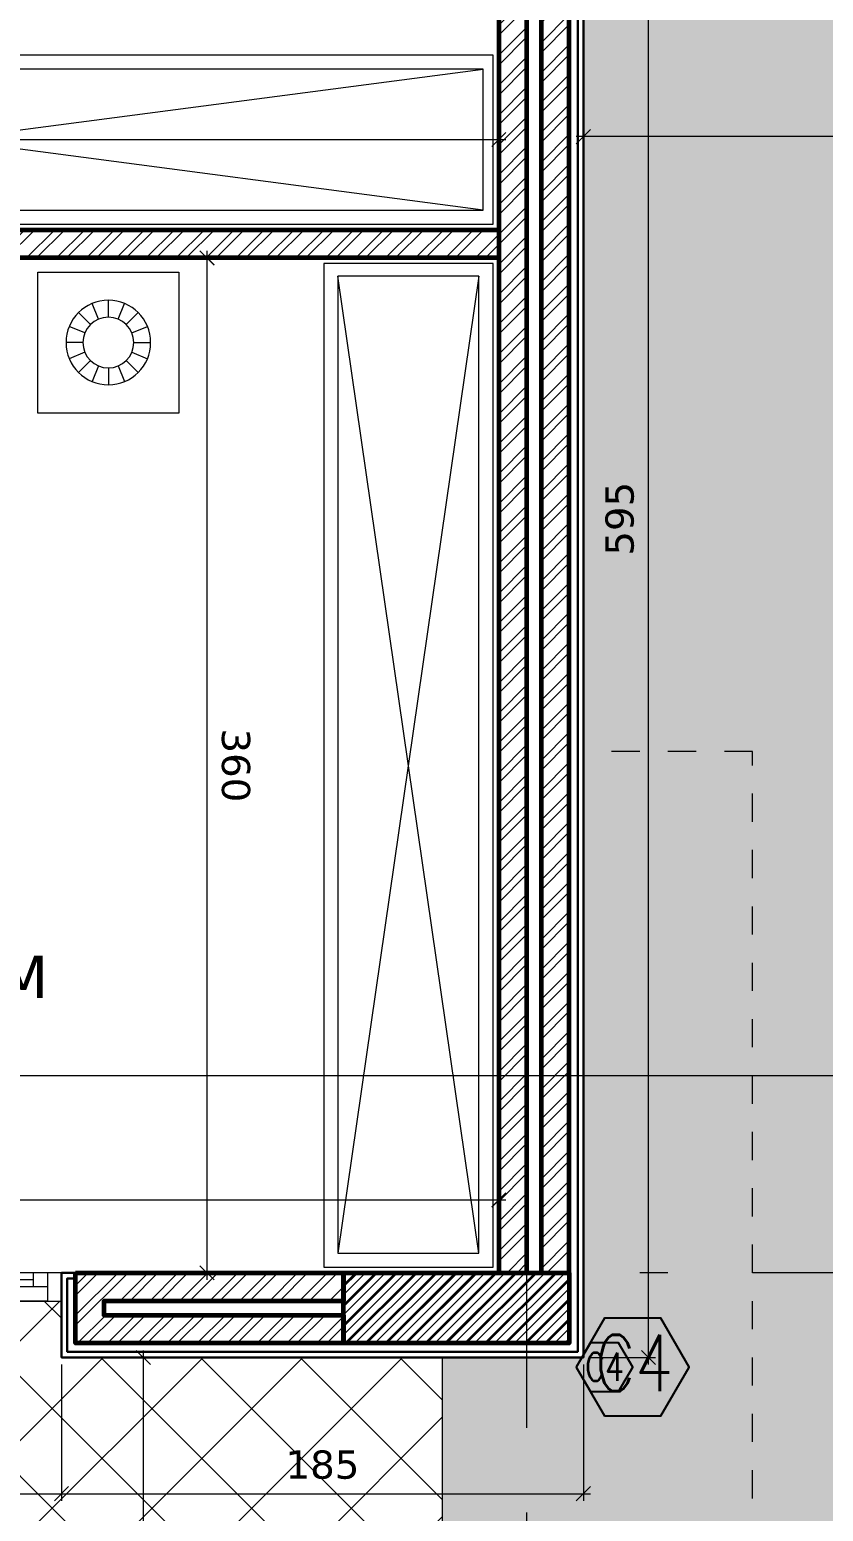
# Model space of a CAD drawing. Header units: inches. Extents: x -48 to 777, y -156 to 510.
# Drawn here: x 504.66 to 507.48, y 228.01 to 233.27 of the extents above; entities that cross this region are included whole.
import ezdxf
from ezdxf.enums import TextEntityAlignment as Align

# ---------------------------------------------------------------- set-up
doc = ezdxf.new("R2010")
doc.units = ezdxf.units.IN
doc.header["$MEASUREMENT"] = 0
doc.linetypes.add('ACAD_ISO10W100', pattern=[18, 12, -3, 0, -3])
doc.linetypes.add('HIDDEN', pattern=[0.375, 0.25, -0.125])
doc.layers.get('Defpoints').update_dxf_attribs({"lineweight": 5})
for name, color, linetype, lineweight in [('A-AXIS ST', 251, 'ACAD_ISO10W100', 5), ('A-DIM', 9, 'Continuous', 5), ('A-FURN1', 211, 'Continuous', 15), ('A-HIDDEN', 254, 'HIDDEN', 5), ('A-PILLARS', 1, 'Continuous', 60), ('A-TEXT', 50, 'Continuous', 15), ('A-TILING1', 43, 'Continuous', 9), ('A-WALLS', 7, 'Continuous', 60), ('A-WINDOWS', 4, 'Continuous', 20), ('C-STONE', 42, 'Continuous', 30), ('D-STONE', 52, 'Continuous', 20), ('H-GRASS', 100, 'Continuous', 5), ('H-PILLARS', 61, 'Continuous', 5), ('H-TILING', 54, 'Continuous', 5), ('H-WALLS', 51, 'Continuous', 5), ('modificat', 127, 'Continuous', 15)]:
    doc.layers.add(name, color=color, linetype=linetype, lineweight=lineweight)
for name, color, linetype in [('str-col-hatch', 8, 'Continuous'), ('str-COL-TAG-100', 1, 'Continuous'), ('str-COL-TAG-50', 7, 'Continuous'), ('str-columns', 3, 'Continuous')]:
    doc.layers.add(name, color=color, linetype=linetype)
doc.styles.add('ROMAND', font='verdana.ttf')
doc.styles.add('ROMANS', font='romans__.ttf', dxfattribs={"height": 0.14})
doc.dimstyles.new('M-1.50', dxfattribs={"dimtxt": 0.1, "dimasz": 0.05, "dimexe": 0.025, "dimexo": 0.025, "dimgap": 0.05, "dimtad": 1, "dimlfac": 100, "dimrnd": 0.5, "dimzin": 9, "dimdsep": 46, "dimtxsty": 'ROMAND', "dimblk": 'OBLIQUE', "dimcen": 1, "dimdle": 0.025, "dimclrd": 256, "dimclre": 256, "dimclrt": 2, "dimadec": 0, "dimazin": 0, "dimtfac": 0.6666666666666666, "dimtmove": 2, "dimatfit": 3, "dimfxl": 0.04, "dimtolj": 1, "dimtzin": 5, "dimlwd": -1, "dimlwe": -1, "dimarcsym": 0})
pattern_1 = [(45, (-242.4917530590577, -76.21088237187674), (-0.05303300858899106, 0.05303300858899107), []), (45, (-242.4563977200577, -76.21088237187674), (-0.05303300858899106, 0.05303300858899107), [])]

# ---------------------------------------------------------------- blocks, each defined once
blk = doc.blocks.new('_Oblique')
at = {"color": 0, "linetype": 'ByBlock', "lineweight": -2}
blk.add_line((-0.5, -0.5), (0.5, 0.5), dxfattribs=at)
blk = doc.blocks.new('*D1376')
at = {"layer": 'A-DIM', "transparency": 16777216}
for p, q in [((501.1517775805203, 229.1153629467019), (506.3517775816972, 229.115362946674)), ((501.1767775805191, 228.8818841633986), (501.1767775805205, 229.1403629467018)), ((506.326777581696, 228.8818841633709), (506.3267775816974, 229.1403629466741))]:
    blk.add_line(p, q, dxfattribs=at)
at = {"layer": 'Defpoints', "color": 0, "transparency": 16777216}
for p in [(506.3267775816972, 229.1153629466742), (501.176777580519, 228.8568841633986), (506.3267775816959, 228.856884163371)]:
    blk.add_point(p, dxfattribs=at)
at = {"layer": 'A-DIM', "transparency": 16777216, "xscale": 0.05, "yscale": 0.05, "zscale": 0.05}
for p, rotation in [((501.1767775805203, 229.1153629467018), 179.9999999996926), ((506.3267775816972, 229.1153629466741), 359.9999999996926)]:
    blk.add_blockref('_Oblique', p, dxfattribs=dict(at, rotation=rotation))
at = {"layer": 'A-DIM', "color": 2, "transparency": 16777216, "insert": (503.7517775811093, 229.216571811698), "char_height": 0.1, "attachment_point": 5, "style": 'ROMAND'}
blk.add_mtext('\\A1;515', dxfattribs=at)
blk = doc.blocks.new('*D1379')
at = {"layer": 'A-DIM', "transparency": 16777216}
for p, q in [((505.2924122595356, 232.481884546257), (505.2924122594766, 228.8318841636677)), ((505.7138506146719, 232.4568845462502), (505.2674122595353, 232.4568845462574)), ((505.7138506146136, 228.8568841636609), (505.267412259477, 228.8568841636681))]:
    blk.add_line(p, q, dxfattribs=at)
at = {"layer": 'Defpoints', "color": 0, "transparency": 16777216}
for p in [(505.7388506146718, 232.4568845462498), (505.292412259477, 228.8568841636678), (505.7388506146136, 228.8568841636605)]:
    blk.add_point(p, dxfattribs=at)
at = {"layer": 'A-DIM', "transparency": 16777216, "xscale": 0.05, "yscale": 0.05, "zscale": 0.05}
for p, rotation in [((505.2924122595352, 232.456884546257), 89.99999999907297), ((505.292412259477, 228.8568841636677), 269.999999999073)]:
    blk.add_blockref('_Oblique', p, dxfattribs=dict(at, rotation=rotation))
at = {"layer": 'A-DIM', "color": 2, "transparency": 16777216, "insert": (505.3944941936902, 230.6568843549607), "char_height": 0.1, "attachment_point": 5, "rotation": 269.99999999907294, "style": 'ROMAND'}
blk.add_mtext('\\A1;360', dxfattribs=at)
blk = doc.blocks.new('*U27')
for p, q in [((49.99999999999982, 100.0000000000014), (1950.000000000029, 100.0000000000014)), ((100.0000000000014, 100.0000000000014), (99.99999999999963, 50.00000000000426)), ((100.0000000000014, 74.99999999999929), (975.0000000000165, 74.99999999999929)), ((975.0000000000147, 0), (975.0000000000147, 100.0000000000014)), ((1025.000000000015, 0), (1025.000000000015, 100.0000000000014)), ((49.99999999999982, 50.00000000000072), (1950.000000000029, 50.00000000000072)), ((49.99999999999982, 0), (1950.000000000029, 0)), ((1025.000000000015, 25.00000000000213), (1900.000000000028, 25.00000000000213)), ((1900.000000000028, 0), (1900.000000000028, 50.00000000000072))]:
    blk.add_line(p, q)
for points in [[(0, 100.0000000000014), (49.99999999999982, 100.0000000000014), (49.99999999999982, 0), (0, 0)], [(2000.00000000003, 100.0000000000014), (1950.000000000029, 100.0000000000014), (1950.000000000029, 0), (2000.00000000003, 0)]]:
    blk.add_lwpolyline(points)
blk = doc.blocks.new('dzhgjfcgxbf')
for p, q in [((631.6000370044983, 370.2881716148756), (631.5617686612618, 370.3805595681267)), ((631.657439519353, 370.2995896849989), (631.657439519353, 370.3995896849989)), ((631.7148420342078, 370.2881716148755), (631.7531103774443, 370.3805595681267)), ((631.551373502175, 370.2556557021769), (631.4806628240565, 370.3263663802957)), ((631.763505536531, 370.2556557021768), (631.8342162146497, 370.3263663802954)), ((631.5188575894762, 370.2069921998537), (631.4264696362251, 370.2452605430902)), ((631.7960214492297, 370.2069921998535), (631.8884094024809, 370.24526054309)), ((631.507439519353, 370.149589684999), (631.4074395193529, 370.149589684999)), ((631.8074395193529, 370.1495896849988), (631.9074395193529, 370.1495896849988)), ((631.5188575894763, 370.0921871701443), (631.4264696362252, 370.0539188269078)), ((631.5513735021748, 370.043523667821), (631.4806628240561, 369.9728129897024)), ((631.7635055365308, 370.0435236678209), (631.8342162146495, 369.9728129897022)), ((631.7960214492296, 370.0921871701439), (631.8884094024808, 370.0539188269073)), ((631.6000370044981, 370.0110077551223), (631.5617686612615, 369.9186198018711)), ((631.6574395193528, 369.9995896849989), (631.6574395193528, 369.8995896849989)), ((631.7148420342077, 370.0110077551221), (631.7531103774442, 369.9186198018709))]:
    blk.add_line(p, q)
for radius in [0.25, 0.15]:
    blk.add_circle((631.657439519353, 370.1495896849989), radius)
blk = doc.blocks.new('AXIS')
at = {"layer": 'A-AXIS ST', "ltscale": 0.1}
for p, q in [((649.918530641498, 296.9177665351777), (649.918530641498, 336.019190835338)), ((657.618530638133, 305.0677665364618), (627.818530753951, 305.0677665364618))]:
    blk.add_line(p, q, dxfattribs=at)
blk = doc.blocks.new('*D1324')
at = {"layer": 'A-DIM', "transparency": 16777216}
for p, q in [((501.15177758056, 229.1155995126081), (506.3517775817368, 229.1155995125801)), ((501.1767775805587, 228.8821207293038), (501.17677758056, 229.1405995126079)), ((506.3267775817355, 228.8821207292761), (506.3267775817369, 229.1405995125803))]:
    blk.add_line(p, q, dxfattribs=at)
at = {"layer": 'Defpoints', "color": 0, "transparency": 16777216}
for p in [(506.3267775817368, 229.1155995125802), (501.1767775805586, 228.8571207293038), (506.3267775817354, 228.8571207292761)]:
    blk.add_point(p, dxfattribs=at)
at = {"layer": 'A-DIM', "transparency": 16777216, "xscale": 0.05, "yscale": 0.05, "zscale": 0.05}
for p, rotation in [((501.1767775805599, 229.1155995126079), 179.9999999996921), ((506.3267775817368, 229.1155995125803), 359.9999999996921)]:
    blk.add_blockref('_Oblique', p, dxfattribs=dict(at, rotation=rotation))
at = {"layer": 'A-DIM', "color": 2, "transparency": 16777216, "insert": (503.7517775811489, 229.2168083776041), "char_height": 0.1, "attachment_point": 5, "style": 'ROMAND'}
blk.add_mtext('\\A1;515', dxfattribs=at)
blk = doc.blocks.new('*D1327')
at = {"layer": 'A-DIM', "transparency": 16777216}
for p, q in [((505.2924122595758, 232.4821211121622), (505.2924122595168, 228.8321207295729)), ((505.7138506147115, 232.4571211121553), (505.2674122595755, 232.4571211121626)), ((505.7138506146533, 228.857120729566), (505.2674122595172, 228.8571207295733))]:
    blk.add_line(p, q, dxfattribs=at)
at = {"layer": 'Defpoints', "color": 0, "transparency": 16777216}
for p in [(505.7388506147114, 232.457121112155), (505.2924122595172, 228.8571207295729), (505.7388506146532, 228.8571207295656)]:
    blk.add_point(p, dxfattribs=at)
at = {"layer": 'A-DIM', "transparency": 16777216, "xscale": 0.05, "yscale": 0.05, "zscale": 0.05}
for p, rotation in [((505.2924122595754, 232.4571211121622), 89.99999999907351), ((505.2924122595172, 228.8571207295729), 269.9999999990735)]:
    blk.add_blockref('_Oblique', p, dxfattribs=dict(at, rotation=rotation))
at = {"layer": 'A-DIM', "color": 2, "transparency": 16777216, "insert": (505.3944941937303, 230.6571209208659), "char_height": 0.1, "attachment_point": 5, "rotation": 269.9999999990735, "style": 'ROMAND'}
blk.add_mtext('\\A1;360', dxfattribs=at)
blk = doc.blocks.new('*D1330')
at = {"layer": 'A-DIM', "transparency": 16777216}
for p, q in [((501.15177758056, 229.1155995126072), (506.3517775817368, 229.1155995125793)), ((501.1767775805587, 228.8821207293038), (501.17677758056, 229.1405995126071)), ((506.3267775817355, 228.8821207292761), (506.3267775817369, 229.1405995125795))]:
    blk.add_line(p, q, dxfattribs=at)
at = {"layer": 'Defpoints', "color": 0, "transparency": 16777216}
for p in [(506.3267775817368, 229.1155995125794), (501.1767775805586, 228.8571207293038), (506.3267775817354, 228.8571207292761)]:
    blk.add_point(p, dxfattribs=at)
at = {"layer": 'A-DIM', "transparency": 16777216, "xscale": 0.05, "yscale": 0.05, "zscale": 0.05}
for p, rotation in [((501.1767775805599, 229.1155995126071), 179.9999999996921), ((506.3267775817368, 229.1155995125795), 359.9999999996921)]:
    blk.add_blockref('_Oblique', p, dxfattribs=dict(at, rotation=rotation))
at = {"layer": 'A-DIM', "color": 2, "transparency": 16777216, "insert": (503.7517775811489, 229.2168083776034), "char_height": 0.1, "attachment_point": 5, "style": 'ROMAND'}
blk.add_mtext('\\A1;515', dxfattribs=at)
blk = doc.blocks.new('*D1333')
at = {"layer": 'A-DIM', "transparency": 16777216}
for p, q in [((505.2924122595758, 232.4821211121622), (505.2924122595168, 228.8321207295729)), ((505.7138506147115, 232.4571211121553), (505.2674122595755, 232.4571211121626)), ((505.7138506146533, 228.857120729566), (505.2674122595172, 228.8571207295733))]:
    blk.add_line(p, q, dxfattribs=at)
at = {"layer": 'Defpoints', "color": 0, "transparency": 16777216}
for p in [(505.7388506147114, 232.457121112155), (505.2924122595172, 228.8571207295729), (505.7388506146532, 228.8571207295656)]:
    blk.add_point(p, dxfattribs=at)
at = {"layer": 'A-DIM', "transparency": 16777216, "xscale": 0.05, "yscale": 0.05, "zscale": 0.05}
for p, rotation in [((505.2924122595754, 232.4571211121622), 89.99999999907351), ((505.2924122595172, 228.8571207295729), 269.9999999990735)]:
    blk.add_blockref('_Oblique', p, dxfattribs=dict(at, rotation=rotation))
at = {"layer": 'A-DIM', "color": 2, "transparency": 16777216, "insert": (505.3944941937303, 230.6571209208659), "char_height": 0.1, "attachment_point": 5, "rotation": 269.9999999990735, "style": 'ROMAND'}
blk.add_mtext('\\A1;360', dxfattribs=at)
blk = doc.blocks.new('*D1361')
at = {"layer": 'A-DIM', "transparency": 16777216}
for p, q in [((502.3517775817047, 232.8771209364493), (506.3517775818032, 232.8771209364493)), ((502.3767775817047, 232.8521209365754), (502.3767775817047, 232.8521209364493))]:
    blk.add_line(p, q, dxfattribs=at)
at = {"layer": 'Defpoints', "color": 0, "transparency": 16777216}
for p in [(502.3767775817047, 232.8771209365754), (506.3267775818032, 232.8771209364493), (506.3267775818032, 232.8771209364493)]:
    blk.add_point(p, dxfattribs=at)
at = {"layer": 'A-DIM', "transparency": 16777216, "xscale": 0.05, "yscale": 0.05, "zscale": 0.05, "rotation": 180}
blk.add_blockref('_Oblique', (502.3767775817047, 232.8771209364493), dxfattribs=at)
at = {"layer": 'A-DIM', "transparency": 16777216, "xscale": 0.05, "yscale": 0.05, "zscale": 0.05}
blk.add_blockref('_Oblique', (506.3267775818032, 232.8771209364493), dxfattribs=at)
at = {"layer": 'A-DIM', "color": 2, "transparency": 16777216, "insert": (504.3517775817539, 232.9792028706333), "char_height": 0.1, "attachment_point": 5, "style": 'ROMAND'}
blk.add_mtext('\\A1;395', dxfattribs=at)
blk = doc.blocks.new('*D1270')
at = {"layer": 'A-DIM', "transparency": 16777216}
for p, q in [((505.2397108549573, 228.5568841658156), (505.0418023476914, 228.5568841658156)), ((505.0668023476914, 226.6318841633071), (505.0668023476914, 228.5818841658156)), ((505.8887729154008, 226.6568841633071), (505.0418023476914, 226.6568841633071))]:
    blk.add_line(p, q, dxfattribs=at)
at = {"layer": 'Defpoints', "color": 0, "transparency": 16777216}
for p in [(505.0668023476914, 228.5568841658156), (505.2647108549572, 228.5568841658156), (505.9137729154007, 226.6568841633071)]:
    blk.add_point(p, dxfattribs=at)
at = {"layer": 'A-DIM', "transparency": 16777216, "xscale": 0.05, "yscale": 0.05, "zscale": 0.05}
for p, rotation in [((505.0668023476914, 228.5568841658156), 90), ((505.0668023476914, 226.6568841633071), 270)]:
    blk.add_blockref('_Oblique', p, dxfattribs=dict(at, rotation=rotation))
at = {"layer": 'A-DIM', "color": 2, "transparency": 16777216, "insert": (504.9647539930909, 227.6068841645614), "char_height": 0.1, "attachment_point": 5, "rotation": 90, "style": 'ROMAND'}
blk.add_mtext('\\A1;190', dxfattribs=at)
blk = doc.blocks.new('*D1276')
at = {"layer": 'A-DIM', "transparency": 16777216}
for p, q in [((502.776777580537, 228.5318841645559), (502.776777580537, 228.0484872422909)), ((504.7767775802464, 228.5318841658156), (504.7767775802464, 228.0484872422909)), ((502.751777580537, 228.0734872422909), (504.8017775802464, 228.0734872422909))]:
    blk.add_line(p, q, dxfattribs=at)
at = {"layer": 'Defpoints', "color": 0, "transparency": 16777216}
for p in [(502.776777580537, 228.5568841645559), (504.7767775802464, 228.5568841658156), (504.7767775802464, 228.0734872422909)]:
    blk.add_point(p, dxfattribs=at)
at = {"layer": 'A-DIM', "transparency": 16777216, "xscale": 0.05, "yscale": 0.05, "zscale": 0.05, "rotation": 180}
blk.add_blockref('_Oblique', (502.776777580537, 228.0734872422909), dxfattribs=at)
at = {"layer": 'A-DIM', "transparency": 16777216, "xscale": 0.05, "yscale": 0.05, "zscale": 0.05}
blk.add_blockref('_Oblique', (504.7767775802464, 228.0734872422909), dxfattribs=at)
at = {"layer": 'A-DIM', "color": 2, "transparency": 16777216, "insert": (503.7767775803917, 228.1755691764749), "char_height": 0.1, "attachment_point": 5, "style": 'ROMAND'}
blk.add_mtext('\\A1;200', dxfattribs=at)
blk = doc.blocks.new('*D1277')
at = {"layer": 'A-DIM', "transparency": 16777216}
for p, q in [((504.7767775802464, 228.5318841658156), (504.7767775802464, 228.0484872422909)), ((506.6267775817302, 228.5318841633009), (506.6267775817302, 228.0484872422909)), ((504.7517775802464, 228.0734872422909), (506.6517775817301, 228.0734872422909))]:
    blk.add_line(p, q, dxfattribs=at)
at = {"layer": 'Defpoints', "color": 0, "transparency": 16777216}
for p in [(504.7767775802464, 228.5568841658156), (506.6267775817302, 228.5568841633009), (506.6267775817302, 228.0734872422909)]:
    blk.add_point(p, dxfattribs=at)
at = {"layer": 'A-DIM', "transparency": 16777216, "xscale": 0.05, "yscale": 0.05, "zscale": 0.05, "rotation": 180}
blk.add_blockref('_Oblique', (504.7767775802464, 228.0734872422909), dxfattribs=at)
at = {"layer": 'A-DIM', "transparency": 16777216, "xscale": 0.05, "yscale": 0.05, "zscale": 0.05}
blk.add_blockref('_Oblique', (506.6267775817302, 228.0734872422909), dxfattribs=at)
at = {"layer": 'A-DIM', "color": 2, "transparency": 16777216, "insert": (505.7017775809883, 228.1757706539766), "char_height": 0.1, "attachment_point": 5, "style": 'ROMAND'}
blk.add_mtext('\\A1;185', dxfattribs=at)
blk = doc.blocks.new('*D1278')
at = {"layer": 'A-DIM', "transparency": 16777216}
for p, q in [((506.8580477939695, 228.5318841633009), (506.8580477939695, 234.5318841635206)), ((506.6517775810379, 234.5068841635206), (506.8830477939695, 234.5068841635206)), ((506.6517775817301, 228.5568841633009), (506.8830477939695, 228.5568841633009))]:
    blk.add_line(p, q, dxfattribs=at)
at = {"layer": 'Defpoints', "color": 0, "transparency": 16777216}
for p in [(506.6267775810379, 234.5068841635206), (506.8580477939695, 234.5068841635206), (506.6267775817302, 228.5568841633009)]:
    blk.add_point(p, dxfattribs=at)
at = {"layer": 'A-DIM', "transparency": 16777216, "xscale": 0.05, "yscale": 0.05, "zscale": 0.05}
for p, rotation in [((506.8580477939695, 234.5068841635206), 90), ((506.8580477939695, 228.5568841633009), 270)]:
    blk.add_blockref('_Oblique', p, dxfattribs=dict(at, rotation=rotation))
at = {"layer": 'A-DIM', "color": 2, "transparency": 16777216, "insert": (506.755999439369, 231.5318841634109), "char_height": 0.1, "attachment_point": 5, "rotation": 90, "style": 'ROMAND'}
blk.add_mtext('\\A1;595', dxfattribs=at)
blk = doc.blocks.new('*D1297')
at = {"layer": 'A-DIM', "transparency": 16777216}
for p, q in [((506.6267775817302, 232.3366245229394), (506.6267775817302, 232.912336286527)), ((509.1267775825032, 232.3366245229394), (509.1267775825032, 232.912336286527)), ((509.1517775825032, 232.887336286527), (506.6017775817302, 232.887336286527))]:
    blk.add_line(p, q, dxfattribs=at)
at = {"layer": 'Defpoints', "color": 0, "transparency": 16777216}
for p in [(506.6267775817302, 232.887336286527), (506.6267775817302, 232.3116245229394), (509.1267775825032, 232.3116245229394)]:
    blk.add_point(p, dxfattribs=at)
at = {"layer": 'A-DIM', "transparency": 16777216, "xscale": 0.05, "yscale": 0.05, "zscale": 0.05, "rotation": 180}
blk.add_blockref('_Oblique', (506.6267775817302, 232.887336286527), dxfattribs=at)
at = {"layer": 'A-DIM', "transparency": 16777216, "xscale": 0.05, "yscale": 0.05, "zscale": 0.05}
blk.add_blockref('_Oblique', (509.1267775825032, 232.887336286527), dxfattribs=at)
at = {"layer": 'A-DIM', "color": 2, "transparency": 16777216, "insert": (507.8767775821167, 232.989418220711), "char_height": 0.1, "attachment_point": 5, "style": 'ROMAND'}
blk.add_mtext('\\A1;250', dxfattribs=at)
blk = doc.blocks.new('tags')
at = {"layer": 'str-COL-TAG-100', "color": 2}
blk.add_lwpolyline([(0.125, -0.2616025403840467), (0.3250000000116415, -0.2616025403840467), (0.4249999999883585, -0.0883974595926702), (0.3250000000116415, 0.08480762114049867), (0.125, 0.08480762114049867), (0.02500000002328306, -0.0883974595926702)], close=True, dxfattribs=at)
at = {"layer": 'str-COL-TAG-50', "color": 2}
blk.add_lwpolyline([(0.07500000001164153, -0.1749999999883585), (0.1749999999883585, -0.1749999999883585), (0.2249999999767169, -0.0883974595926702), (0.1749999999883585, -0.001794919255189598), (0.07500000001164153, -0.001794919255189598), (0.02500000002328306, -0.0883974595926702)], close=True, dxfattribs=at)
at = {"layer": 'str-COL-TAG-100', "color": 1, "style": 'ROMANS', "width": 0.6994259378864013}
blk.add_attdef('NUMBER', text='', height=0.2000000000000455, dxfattribs=at).set_placement((0.09183885011589155, -0.1740525420755148), (0.3679328734287992, -0.1740525420755148), align=Align.FIT)
at = {"layer": 'str-COL-TAG-50', "color": 1, "style": 'ROMANS', "width": 0.697102261790038}
blk.add_attdef('NUMBER', text='', height=0.1000000000000227, dxfattribs=at).set_placement((0.05618973809760064, -0.1375000024563633), (0.1937781214364804, -0.1375000024563633), align=Align.FIT)

msp = doc.modelspace()

# ---------------------------------------------------------------- hatches: boundary and pattern name
at = {"layer": 'H-GRASS'}
h = msp.add_hatch(dxfattribs=at)
h.set_pattern_fill('AR-SAND', color=256, scale=0.1, angle=270)
h.set_pattern_definition([(307.5, (-242.4917530590577, -76.21088237187674), (0.1926823769013159, 0.00629933581096078), [0, -0.1519999999999999, 0, -0.1699999999999998, 0, -0.1624999999999998]), (277.5, (-242.4917530590577, -76.21088237187674), (0.282214606522974, -0.1769776705267728), [0, -0.082, 0, -0.137, 0, -0.0525]), (237.5, (-242.4917530590577, -76.0878823718768), (0.000565905353696437, -0.3114141861751495), [0, -0.05, 0, -0.18, 0, -0.235]), (227.5, (-242.4917530590577, -76.0878823718768), (0.08776755649342488, -0.3006126604572294), [0, -0.02499999999999997, 0, -0.1179999999999999, 0, -0.1349999999999998])])
h.paths.add_polyline_path([(506.1267775812081, 226.7068841610721), (508.9767775824471, 226.7068841610721), (508.976777582458, 240.1568841635205), (510.9767775829305, 240.1568841635205), (510.9767777844855, 253.2185147447345), (510.1267772754217, 253.2185335795853), (510.1267772754217, 240.9073007560493), (506.6267775824963, 240.9073007552349), (506.6267775824966, 240.90605101656), (506.6267775818793, 240.3068841676089), (506.62677758129, 238.6068841601247), (506.6267775820489, 237.1068841663343), (506.6267775815396, 236.0068841634742), (506.6267775817302, 234.5068841635206), (506.6267775817302, 228.5568841633009), (506.1267775812081, 228.5568841639806)])
edge = h.paths.add_edge_path()
edge.add_line((502.356581422004, 226.7068841610721), (503.2186533965113, 226.7068841610721))
edge.add_arc((505.3767775807176, 228.1568841633061), 2.600000000179704, 180.0000000001315, 213.8963552596776, ccw=False)
edge.add_line((502.7767775805379, 228.1568841633001), (502.776777580537, 228.5568841645559))
edge.add_line((502.776777580537, 228.5568841645559), (501.8458045983597, 228.5568841645559))
edge.add_line((501.8458045983597, 228.5568841645559), (501.8458045983597, 227.4568841634056))
edge.add_line((501.8458045983597, 227.4568841634056), (501.8458045983597, 226.8068841634056))
edge.add_line((501.8458045983597, 226.8068841634056), (502.3108356373301, 226.8068841633888))
edge.add_arc((505.3561676795727, 228.1395317847711), 3.324153565990285, 203.63434959553, 205.5298443645811)
h = msp.add_hatch(dxfattribs=at)
h.set_pattern_fill('AR-SAND', color=256, scale=0.1, angle=270)
h.set_pattern_definition([(307.5, (0, 98.99999999999999), (0.1926823769013159, 0.00629933581096078), [0, -0.152, 0, -0.17, 0, -0.1625]), (277.5, (0, 98.99999999999999), (0.282214606522974, -0.1769776705267728), [0, -0.082, 0, -0.137, 0, -0.0525]), (237.5, (2.259473344426867e-17, 99.12299999999999), (0.000565905353696437, -0.3114141861751495), [0, -0.05, 0, -0.18, 0, -0.235]), (227.5, (2.259473344426867e-17, 99.12299999999999), (0.08776755649342488, -0.3006126604572294), [0, -0.02499999999999999, 0, -0.118, 0, -0.135])])
edge = h.paths.add_edge_path()
edge.add_line((510.9767775798821, 240.0068841635206), (509.1267775824593, 240.0068841635206))
edge.add_line((509.1267775824593, 240.0068841635206), (509.1267775824966, 226.556884161072))
edge.add_line((509.1267775824966, 226.556884161072), (502.43356505138, 226.556884161072))
edge.add_arc((505.3767775807174, 228.1568841633064), 3.3499999999999, 208.5295499240689, 269.9999999999271)
edge.add_line((505.3767775807132, 224.8068841633065), (511.5675943599616, 224.8068841632987))
edge.add_line((511.5675943599616, 224.8068841632987), (510.9767775799303, 225.5236466089401))
edge.add_line((510.9767775799303, 225.5236466089401), (510.9767775798821, 240.0068841635206))
at = {"layer": 'H-PILLARS', "linetype": 'Continuous'}
h = msp.add_hatch(dxfattribs=at)
h.set_pattern_fill('ANSI31', color=256, scale=0.2)
h.set_pattern_definition([(45, (-44.41078007563819, -76.2192891919877), (-0.01767766952966369, 0.01767766952966369), [])])
h.paths.add_polyline_path([(506.5767775817541, 228.8568841633709), (506.5767775817541, 228.6068841633709), (505.7767775818256, 228.6068841633709), (505.7767775818256, 228.8568841633709)])
at = {"layer": 'H-TILING'}
h = msp.add_hatch(dxfattribs=at)
h.set_pattern_fill('ANSI37', color=256, scale=2)
h.set_pattern_definition([(45, (-242.4917530590577, -76.21088237187674), (-0.1767766952966369, 0.1767766952966369), []), (135, (-242.4917530590577, -76.21088237187674), (-0.1767766952966369, -0.1767766952966369), [])])
edge = h.paths.add_edge_path()
edge.add_line((506.1267775812081, 228.5568841639806), (506.1267775812081, 226.7068841610721))
edge.add_line((506.1267775812081, 226.7068841610721), (503.2177854016475, 226.7068841633002))
edge.add_arc((505.3854391699275, 228.158226380134), 2.608661934690356, 180.0294800035813, 213.8040974223666, ccw=False)
edge.add_line((502.7767775805379, 228.1568841632999), (502.776777580537, 228.5568841645559))
edge.add_line((502.776777580537, 228.5568841645559), (502.776777580537, 228.756884164586))
edge.add_line((502.776777580537, 228.756884164586), (504.7767775805183, 228.7568841617924))
edge.add_line((504.7767775805183, 228.7568841617924), (504.7767775802464, 228.5568841658156))
edge.add_line((504.7767775802464, 228.5568841658156), (506.1267775812081, 228.5568841658156))
at = {"layer": 'H-WALLS'}
h = msp.add_hatch(dxfattribs=at)
h.set_pattern_fill('ANSI32', color=256, scale=0.2)
h.set_pattern_definition(pattern_1)
h.paths.add_polyline_path([(506.4267778532413, 233.656884160514), (506.3267775817882, 233.656884160514), (506.3267775816959, 228.8568841633709), (506.4267778531488, 228.8568841633709)])
h = msp.add_hatch(dxfattribs=at)
h.set_pattern_fill('ANSI32', color=256, scale=0.2)
h.set_pattern_definition(pattern_1)
h.paths.add_polyline_path([(506.5767775818464, 233.656884160514), (506.4767773103935, 233.656884160514), (506.4767773103009, 228.8568841633709), (506.5767775817541, 228.8568841633709)])
h = msp.add_hatch(dxfattribs=at)
h.set_pattern_fill('ANSI32', color=256, scale=0.2)
h.set_pattern_definition(pattern_1)
h.paths.add_polyline_path([(502.3767775816278, 233.2568853438901), (502.2768086394041, 233.2568853438901), (502.2768086394041, 232.4568853446169), (506.3267775817643, 232.4568838329173), (506.3267775817664, 232.5568838319918), (502.376777581696, 232.5568838319918)])
h = msp.add_hatch(dxfattribs=at)
h.set_pattern_fill('ANSI32', color=256, scale=0.2)
h.set_pattern_definition(pattern_1)
h.paths.add_polyline_path([(504.8267775806579, 228.8568841645627), (505.7767775818256, 228.8568841633403), (505.7767775818256, 228.7568841633345), (504.9267775805764, 228.7568841644405), (504.92677758046, 228.7068841644812), (505.7767775818256, 228.7068841633753), (505.7767775818256, 228.6068841633403), (504.8267775803087, 228.6068841645918)])
at = {"layer": 'str-col-hatch'}
h = msp.add_hatch(dxfattribs=at)
h.set_pattern_fill('ANSI31', color=256, scale=0.4)
h.set_pattern_definition([(45, (-189.8030194697805, 177.8976353091358), (-0.03535533905932738, 0.03535533905932738), [])])
h.paths.add_polyline_path([(505.7767775900382, 228.8568841681725), (505.776777582851, 228.6068841576952), (506.5767775627649, 228.6068841479018), (506.5767775749181, 228.8568841633708)])

# ---------------------------------------------------------------- linework, layer by layer
at = {"layer": 'A-FURN1', "extrusion": (0, 0, -1)}
msp.add_lwpolyline([(-504.6927775818014, 231.9068853446954), (-504.6927775817722, 232.4068853448118), (-505.1927775818423, 232.4068853446284), (-505.192777581755, 231.9068853448612)], close=True, dxfattribs=at)
at = {"layer": 'A-HIDDEN', "linetype": 'HIDDEN', "ltscale": 0.3}
msp.add_lwpolyline([(501.4958045983598, 228.5568841645559), (501.4958045983598, 226.6568841634057), (507.2267775817301, 226.6568841632762), (507.2267775817301, 230.7060510122521), (506.6267775817302, 230.7060510122521)], dxfattribs=at)
at = {"layer": 'A-PILLARS'}
msp.add_lwpolyline([(506.5767775817541, 228.8568841633709), (506.5767775817541, 228.6068841633709), (505.7767775818256, 228.6068841633709), (505.7767775818256, 228.8568841633709)], close=True, dxfattribs=at)
at = {"layer": 'A-TILING1'}
msp.add_lwpolyline([(506.1267775812081, 228.5568841639806), (506.1267775812081, 226.7068841610721), (503.2177854016475, 226.7068841633002, -0.1484457665262133), (502.7767775805379, 228.1568841632999), (502.776777580537, 228.5568841645559), (502.776777580537, 228.5568841645559), (502.776777580537, 228.756884164586), (504.7767775805183, 228.7568841617924), (504.7767775802464, 228.5568841658156), (506.1267775812081, 228.5568841658156)], format="xyb", dxfattribs=at)
at = {"layer": 'A-WALLS', "linetype": 'Continuous'}
for points in [[(506.4267778532413, 233.656884160514), (506.3267775817882, 233.656884160514), (506.3267775816959, 228.8568841633709), (506.4267778531488, 228.8568841633709)], [(506.5767775818464, 233.656884160514), (506.4767773103935, 233.656884160514), (506.4767773103009, 228.8568841633709), (506.5767775817541, 228.8568841633709)], [(504.8267775806579, 228.8568841645627), (505.7767775818256, 228.8568841633403), (505.7767775818256, 228.7568841633345), (504.9267775805764, 228.7568841644405), (504.92677758046, 228.7068841644812), (505.7767775818256, 228.7068841633753), (505.7767775818256, 228.6068841633403), (504.8267775803087, 228.6068841645918)]]:
    msp.add_lwpolyline(points, close=True, dxfattribs=at)
msp.add_lwpolyline([(502.3767775816278, 233.2568853438901), (502.376777581696, 232.5568838319918), (506.3267775817664, 232.5568838319918), (506.3267775817643, 232.4568838329173), (502.2768086394041, 232.4568853446169), (502.2768086394041, 233.2568853438901)], dxfattribs=at)
at = {"layer": 'C-STONE', "linetype": 'Continuous'}
for points in [[(506.3267775816718, 234.4568841634857), (506.3267775816661, 234.5068841634857), (506.6267775817302, 234.5068841635206), (506.6267775817302, 228.5568841633009), (504.7767775802389, 228.5568841658156), (504.7767775806579, 228.8568841646326), (504.8267775806579, 228.8568841645153)], [(506.3467775816717, 234.456884163488), (506.3467775816683, 234.4868841634881), (506.6067775817302, 234.4868841635184), (506.6067775817302, 228.5768841633289), (504.7967775802668, 228.5768841657876), (504.79677758063, 228.8368841645856), (504.8267775806108, 228.8368841645153)]]:
    msp.add_lwpolyline(points, dxfattribs=at)
at = {"layer": 'D-STONE'}
msp.add_lwpolyline([(501.4958045983597, 229.556884161072), (509.1267775825042, 229.556884161072)], dxfattribs=at)
at = {"layer": 'modificat'}
for p, q in [((506.2711371016168, 232.6268828584315), (502.4676251952022, 233.1268843706666)), ((502.467625195144, 232.6268843707539), (506.271137101675, 233.1268828584898)), ((506.2567775817469, 232.392319241313), (505.7567760700939, 228.9268829492057)), ((506.2567760700648, 228.9268829491475), (505.7567775818051, 232.3923192412548))]:
    msp.add_line(p, q, dxfattribs=at)
for points in [[(502.3967775821055, 232.5768843707364), (506.3067775817882, 232.5768828583559), (506.3067775817882, 233.1768828585072), (502.3967775821055, 233.1768843705967)], [(502.467625195144, 232.6268843707539), (506.2711371016168, 232.6268828584315), (506.271137101675, 233.1268828584898), (502.4676251952022, 233.1268843706666)], [(506.3067760700532, 228.8768841633709), (506.3067775817643, 232.4368838329173), (505.7067775817294, 232.4368838328591), (505.7067760699891, 228.8768841633709)], [(506.2567760700648, 228.9268829491475), (506.2567775817469, 232.392319241313), (505.7567775818051, 232.3923192412548), (505.7567760700939, 228.9268829492057)]]:
    msp.add_lwpolyline(points, close=True, dxfattribs=at)
at = {"layer": 'str-columns'}
msp.add_lwpolyline([(506.5767775818256, 228.6068841633114), (506.5767775818256, 228.8568841633114), (505.7767775818256, 228.8568841633114), (505.7767775818256, 228.6068841633114)], close=True, dxfattribs=at)

# ---------------------------------------------------------------- block references
at = {"layer": 'A-DIM'}
msp.add_blockref('AXIS', (-143.4917530583106, -76.21088237187747), dxfattribs=at)
at = {"layer": 'A-FURN1', "extrusion": (0, 0, -1), "xscale": 0.5999999999999998, "yscale": 0.5999999999999998, "zscale": 0.5999999999999998, "rotation": 90.00000000000001}
msp.add_blockref('dzhgjfcgxbf', (-282.8530237635629, -146.8375781791726), dxfattribs=at)
at = {"layer": 'A-WINDOWS', "xscale": -0.0009999999999906004, "yscale": 0.0009999999999906004, "zscale": 0.0009999999999906004}
msp.add_blockref('*U27', (504.7767775805183, 228.756884164586), dxfattribs=at)
at = {"layer": 'str-columns'}
ref = msp.add_blockref('tags', (506.5767775965525, 228.6107262105538), dxfattribs=at)
ref.add_attrib('NUMBER', 'C4', dxfattribs={"layer": 'str-COL-TAG-50', "color": 1, "height": 0.1000000000000227, "style": 'ROMANS', "width": 0.636309691406039}).set_placement((506.6329673346501, 228.4732262081557), (506.770555717989, 228.4732262081557), align=Align.FIT)
ref.add_attrib('NUMBER', 'C4', dxfattribs={"layer": 'str-COL-TAG-100', "color": 1, "height": 0.2000000000000455, "style": 'ROMANS', "width": 0.6384307254362653}).set_placement((506.6686164466684, 228.4366736684783), (506.9447104699813, 228.4366736684783), align=Align.FIT)

# ---------------------------------------------------------------- texts
at = {"layer": 'A-TEXT', "insert": (502.7432116848396, 229.9819396201457), "char_height": 0.15, "width": 2.344722222354662, "attachment_point": 1, "style": 'ROMAND'}
msp.add_mtext('MASTER BEDROOM ', dxfattribs=at)

# ---------------------------------------------------------------- dimensions: what is measured, and where the dimension line sits
at = {"layer": 'A-DIM'}
for base, p1, p2, picture, middle in [((506.8580477939695, 234.5068841635206), (506.6267775817302, 228.5568841633009), (506.6267775810379, 234.5068841635206), '*D1278', (506.755999439369, 231.5318841634109)), ((505.0668023476914, 228.5568841658156), (505.9137729154007, 226.6568841633071), (505.2647108549572, 228.5568841658156), '*D1270', (504.9647539930909, 227.6068841645614))]:
    dim = msp.add_linear_dim(base=base, p1=p1, p2=p2, angle=90, dimstyle='M-1.50', dxfattribs=at)
    dim.commit()
    dim.dimension.update_dxf_attribs({"geometry": picture, "text_midpoint": middle})
for base, p1, p2, picture, middle in [((506.3267775818032, 232.8771209364493), (502.3767775817047, 232.8771209365754), (506.3267775818032, 232.8771209364493), '*D1361', (504.3517775817539, 232.9792028706333)), ((506.6267775817302, 232.887336286527), (509.1267775825032, 232.3116245229394), (506.6267775817302, 232.3116245229394), '*D1297', (507.8767775821167, 232.989418220711)), ((504.7767775802464, 228.0734872422909), (502.776777580537, 228.5568841645559), (504.7767775802464, 228.5568841658156), '*D1276', (503.7767775803917, 228.1755691764749)), ((506.6267775817302, 228.0734872422909), (504.7767775802464, 228.5568841658156), (506.6267775817302, 228.5568841633009), '*D1277', (505.7017775809883, 228.1757706539766))]:
    dim = msp.add_linear_dim(base=base, p1=p1, p2=p2, dimstyle='M-1.50', dxfattribs=at)
    dim.commit()
    dim.dimension.update_dxf_attribs({"geometry": picture, "text_midpoint": middle})
for p1, p2, distance, picture, middle in [((505.7388506147114, 232.457121112155), (505.7388506146532, 228.8571207295657), -0.44643835513596736, '*D1327', (505.3944941937303, 230.6571209208659)), ((505.7388506147114, 232.457121112155), (505.7388506146532, 228.8571207295657), -0.44643835513596736, '*D1333', (505.3944941937303, 230.6571209208659)), ((505.7388506146718, 232.4568845462498), (505.7388506146136, 228.8568841636605), -0.44643835513664953, '*D1379', (505.3944941936902, 230.6568843549607)), ((501.1767775805585, 228.8571207293037), (506.3267775817354, 228.8571207292761), 0.2584787833040991, '*D1324', (503.7517775811489, 229.2168083776041)), ((501.1767775805585, 228.8571207293037), (506.3267775817354, 228.8571207292761), 0.2584787833033033, '*D1330', (503.7517775811489, 229.2168083776034)), ((501.1767775805189, 228.8568841633985), (506.3267775816959, 228.8568841633709), 0.2584787833033033, '*D1376', (503.7517775811093, 229.216571811698))]:
    dim = msp.add_aligned_dim(p1=p1, p2=p2, distance=distance, dimstyle='M-1.50', dxfattribs=at)
    dim.commit()
    dim.dimension.update_dxf_attribs({"geometry": picture, "text_midpoint": middle})

doc.saveas('drawing.dxf')
